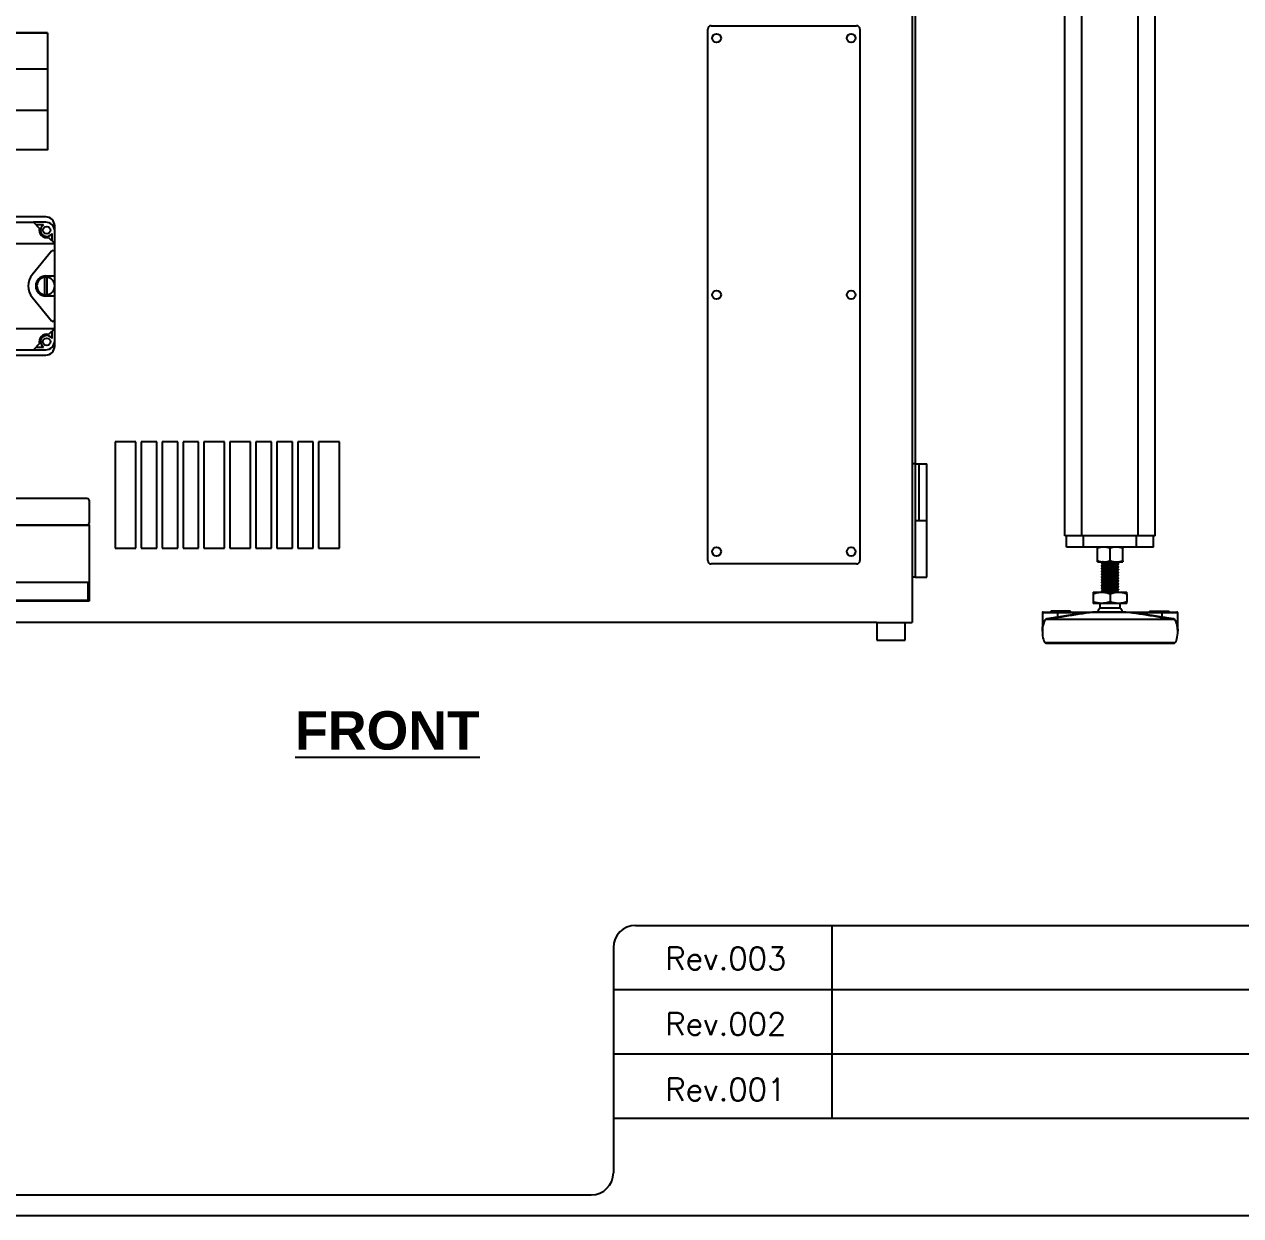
# Model space of a CAD drawing. Header units: inches. Extents: x 0 to 137, y 0 to 88.
# Drawn here: x 26.95 to 53.91, y -0.18 to 26.22 of the extents above; entities that cross this region are included whole.
import ezdxf
from ezdxf.enums import TextEntityAlignment as Align

# ---------------------------------------------------------------- set-up
doc = ezdxf.new("R2010")
doc.units = ezdxf.units.IN
doc.header["$MEASUREMENT"] = 0
doc.styles.add('Fields', font='simplex.shx', dxfattribs={"height": 0.185})
doc.styles.get("Standard").update_dxf_attribs({"font": 'arial.ttf'})
doc.styles.add('Title_Block', font='simplex.shx', dxfattribs={"height": 0.185})

# ---------------------------------------------------------------- blocks, each defined once
blk = doc.blocks.new('RG_Master_Ver_4_2_2')
at = {"color": 3}
for p, q in [((10.12, 1.5631), (34.15, 1.5631)), ((11.2071, 1.5631), (11.2071, 0.496)), ((9.9977, 1.4408), (9.9977, 0.1939)), ((9.9977, 1.2074), (19.5662, 1.2074)), ((9.9977, 0.8517), (19.5662, 0.8517)), ((9.9977, 0.496), (19.5662, 0.496)), ((0.2474, 0.0716), (9.8753, 0.0716))]:
    blk.add_line(p, q, dxfattribs=at)
blk.add_lwpolyline([(0, -0.044), (34.25, -0.044), (34.25, 21.956), (0, 21.956)], close=True, dxfattribs=at)
for centre, start, end in [((10.12, 1.4408), 90, 180), ((9.8753, 0.1939), 270, 360)]:
    blk.add_arc(centre, 0.1224, start, end, dxfattribs=at)
at = {"char_height": 0.125, "attachment_point": 1, "style": 'Title_Block'}
for s, insert in [('\\pxqc;Rev.003', (9.9977, 1.4422)), ('\\pxqc;Rev.002', (9.9977, 1.0797)), ('\\pxqc;Rev.001', (9.9977, 0.7172))]:
    blk.add_mtext_dynamic_manual_height_columns(s, width=1.244981, gutter_width=0.8573, heights=[0], dxfattribs=dict(at, insert=insert))
at = {"style": 'Fields'}
for tag, p in [('DESCRIPTION_3', (13.1158, 1.307)), ('DRN_3', (15.4724, 1.307)), ('CHK_3', (16.5293, 1.307)), ('APP_3', (17.5522, 1.307)), ('DATE_3', (18.8294, 1.307)), ('DRAWING_DESC', (32.2295, 1.2455)), ('CUSTOMER', (28.9966, 1.2135)), ('DESCRIPTION_2', (13.1158, 0.9513)), ('DRN_2', (15.4724, 0.9513)), ('CHK_2', (16.5293, 0.9513)), ('APP_2', (17.5522, 0.9513)), ('DATE_2', (18.8294, 0.9513)), ('SIZE', (30.7145, 0.8944)), ('DRAWING_#', (32.125, 0.8944)), ('REV', (33.5429, 0.8944)), ('DESCRIPTION_1', (13.1158, 0.5956)), ('DRN_1', (15.4724, 0.5956)), ('CHK_1', (16.5293, 0.5956)), ('APP_1', (17.5522, 0.5956)), ('DATE_1', (18.8294, 0.5956)), ('PROJECT_#', (28.9813, 0.5809)), ('DRN_BY', (30.875, 0.5245)), ('CHK_BY', (31.7615, 0.5245)), ('APP_BY', (32.75, 0.5245)), ('SCALE', (33.6518, 0.5245)), ('PROJECT_NAME', (29.021, 0.1759)), ('SHEETNUM', (32.7527, 0.1759)), ('TTL_SHTS', (33.5471, 0.1759))]:
    blk.add_attdef(tag, text='', height=0.125, dxfattribs=at).set_placement(p, align=Align.CENTER)
at = {"style": 'Fields', "flags": 9}
blk.add_attdef('WD_TB', (9.9529, 0.1939), '', height=0.0638, dxfattribs=at)
blk = doc.blocks.new('FANUC_R-30iB_A-Cab_Std_FV')
for p, q in [((588, 510), (588, 12)), ((589.6, 403.5), (589.6, 99.5)), ((472.5, 45), (472.5, 345)), ((474.5, 347), (556.5, 347)), ((558.5, 345), (558.5, 45)), ((99.6, 342.88), (14.6, 342.88)), ((14.6, 342.88), (99.6, 342.88)), ((99.6, 342.88), (99.6, 277)), ((99.6, 322.38), (14.6, 322.38)), ((14.6, 299.25), (99.6, 299.25)), ((14.6, 277), (99.6, 277)), ((98.6, 239), (24.6, 239)), ((31.6, 236), (91.6, 236)), ((98.6, 236), (91.6, 236)), ((91.6, 236), (95.04, 232.56)), ((97.3, 234.5), (93.1, 234.5)), ((103.6, 231), (103.6, 234)), ((100.17, 227.44), (103.6, 224)), ((102.1, 225.5), (102.1, 229.7)), ((103.6, 224), (103.6, 231)), ((19.6, 224), (103.6, 224)), ((103.6, 219), (103.6, 224)), ((101.83, 219.63), (90.89, 206.36)), ((103.6, 205.7), (103.6, 219)), ((98.1, 195.03), (98.1, 204.97)), ((98.6, 205.7), (103.6, 205.7)), ((99.1, 204.97), (99.1, 195.03)), ((103.6, 194.3), (103.6, 205.7)), ((90.89, 193.64), (101.83, 180.37)), ((103.6, 194.3), (98.6, 194.3)), ((103.6, 181), (103.6, 194.3)), ((103.6, 176), (103.6, 181)), ((19.6, 176), (103.6, 176)), ((103.6, 176), (100.17, 172.56)), ((102.1, 170.3), (102.1, 174.5)), ((103.6, 169), (103.6, 176)), ((95.04, 167.44), (91.6, 164)), ((93.1, 165.5), (97.3, 165.5)), ((103.6, 166), (103.6, 169)), ((30.6, 161), (98.6, 161)), ((31.6, 164), (91.6, 164)), ((91.6, 164), (98.6, 164)), ((137.8, 112), (137.8, 52)), ((149.5, 112), (137.8, 112)), ((149.5, 52), (149.5, 112)), ((152.5, 112), (152.5, 52)), ((161.3, 112), (152.5, 112)), ((161.3, 52), (161.3, 112)), ((164.3, 112), (164.3, 52)), ((173.1, 112), (164.3, 112)), ((173.1, 52), (173.1, 112)), ((176.1, 112), (176.1, 52)), ((184.9, 112), (176.1, 112)), ((184.9, 52), (184.9, 112)), ((187.9, 112), (187.9, 52)), ((199.6, 112), (187.9, 112)), ((199.6, 52), (199.6, 112)), ((202.6, 112), (202.6, 52)), ((214.3, 112), (202.6, 112)), ((214.3, 52), (214.3, 112)), ((217.3, 112), (217.3, 52)), ((226.1, 112), (217.3, 112)), ((226.1, 52), (226.1, 112)), ((229.1, 112), (229.1, 52)), ((237.9, 112), (229.1, 112)), ((237.9, 52), (237.9, 112)), ((240.9, 112), (240.9, 52)), ((249.7, 112), (240.9, 112)), ((249.7, 52), (249.7, 112)), ((252.7, 112), (252.7, 52)), ((264.4, 112), (252.7, 112)), ((264.4, 52), (264.4, 112)), ((589.6, 99.5), (588, 99.5)), ((589.6, 99.5), (589.6, 35.5)), ((589.6, 99.5), (591.77, 99.5)), ((591.77, 99.5), (596.2, 99.5)), ((591.77, 99.5), (591.77, 67.5)), ((596.2, 67.5), (596.2, 99.5)), ((122, 80), (-1, 80)), ((123, 79), (123, 66)), ((-2, 65), (123, 65)), ((-2, 65), (123, 65)), ((122, 65), (-1, 65)), ((123, 65), (123, 22)), ((589.6, 67.5), (596.2, 67.5)), ((591.77, 67.5), (596.2, 67.5)), ((596.2, 35.5), (596.2, 67.5)), ((137.8, 52), (149.5, 52)), ((152.5, 52), (161.3, 52)), ((164.3, 52), (173.1, 52)), ((176.1, 52), (184.9, 52)), ((187.9, 52), (199.6, 52)), ((202.6, 52), (214.3, 52)), ((217.3, 52), (226.1, 52)), ((229.1, 52), (237.9, 52)), ((240.9, 52), (249.7, 52)), ((252.7, 52), (264.4, 52)), ((556.5, 43), (474.5, 43)), ((589.6, 35.5), (588, 35.5)), ((589.6, 35.5), (596.2, 35.5)), ((122.5, 32.5), (-1.5, 32.5)), ((117.28, 32.5), (-1.5, 32.5)), ((122.5, 22.5), (122.5, 32.5)), ((123, 22), (-2, 22)), ((-1.5, 22.5), (122.5, 22.5)), ((568, 10), (8.01, 10)), ((568, 10), (586, 10)), ((568, 10), (568, 10)), ((568, 10), (568, 0)), ((584, 0), (584, 10)), ((586, 10), (588, 10)), ((588, 12), (588, 11.6)), ((588, 11.6), (588, 10)), ((568, 0), (584, 0))]:
    blk.add_line(p, q)
for centre, radius in [((477.5, 340), 2.5), ((553.5, 340), 2.5), ((99.1, 231.5), 2.1), ((477.5, 195), 2.5), ((553.5, 195), 2.5), ((99.1, 168.5), 2.1), ((477.5, 50), 2.5), ((553.5, 50), 2.5)]:
    blk.add_circle(centre, radius)
for centre, radius, start, end in [((474.5, 345), 2, 90, 180), ((556.5, 345), 2, 0, 90), ((99.1, 231.5), 3.5, 121.00271, 328.99729), ((98.6, 234), 5, 0, 90), ((98.6, 231), 5, 0, 90), ((99.1, 231.5), 4.2, 165.33642, 284.66358), ((102.6, 219), 1, 0, 140.48753), ((98.6, 200), 10, 140.48756, 219.51244), ((98.6, 200), 5.7, 90, 270), ((98.6, 200), 5, 95.73917, 264.26083), ((98.6, 200), 5, 84.26083, 95.73917), ((98.6, 200), 5, 275.73917, 84.26083), ((98.6, 200), 5, 264.26083, 275.73917), ((102.6, 181), 1, 219.51247, 0), ((99.1, 168.5), 4.2, 75.33642, 194.66358), ((99.1, 168.5), 3.5, 31.00272, 238.99729), ((98.6, 169), 5, 270, 0), ((98.6, 166), 5, 270, 0), ((122, 79), 1, 0, 90), ((122, 66), 1, 270, 0), ((474.5, 45), 2, 180, 270), ((556.5, 45), 2, 270, 0)]:
    blk.add_arc(centre, radius, start, end)
for p in [(99.6, 277), (123, 65)]:
    blk.add_point(p)

msp = doc.modelspace()

# ---------------------------------------------------------------- linework, layer by layer
at = {"color": 7, "linetype": 'Continuous', "lineweight": 25}
for p, q in [((52.0125, 14.8875), (52.0125, 45.3875)), ((50.0125, 14.8875), (50.0125, 43.3875)), ((50.3875, 14.8875), (50.3875, 43.3875)), ((51.6375, 14.8875), (51.6375, 43.3875)), ((52.0125, 14.8875), (50.0125, 14.8875)), ((50.05, 14.6375), (50.05, 14.8875)), ((50.425, 14.6375), (50.425, 14.8875)), ((51.6, 14.6375), (51.6, 14.8875)), ((51.975, 14.6375), (51.975, 14.8875)), ((51.975, 14.6375), (50.05, 14.6375)), ((50.73125, 14.3345), (50.73125, 14.61238)), ((51.0125, 14.3345), (51.0125, 14.61238)), ((51.29375, 14.3345), (51.29375, 14.61238)), ((50.73125, 14.30937), (51.29375, 14.30937)), ((50.825, 14.29375), (50.825, 14.28594)), ((51.15941, 14.28593), (51.15941, 14.29321)), ((51.19309, 14.31276), (51.19933, 14.31638)), ((50.825, 14.23125), (50.825, 14.22344)), ((50.825, 14.16875), (50.825, 14.16094)), ((50.825, 14.10625), (50.825, 14.09844)), ((50.825, 14.04375), (50.825, 14.03594)), ((50.86559, 14.2625), (50.86559, 14.25523)), ((50.86559, 14.2), (50.86559, 14.19273)), ((50.86559, 14.1375), (50.86559, 14.13023)), ((50.86559, 14.075), (50.86559, 14.06773)), ((51.15941, 14.22343), (51.15941, 14.23071)), ((51.15941, 14.16093), (51.15941, 14.16821)), ((51.15941, 14.09843), (51.15941, 14.10571)), ((51.15941, 14.03593), (51.15941, 14.04321)), ((51.2, 14.25469), (51.2, 14.2625)), ((51.2, 14.19219), (51.2, 14.2)), ((51.2, 14.12969), (51.2, 14.1375)), ((51.2, 14.06719), (51.2, 14.075)), ((50.825, 13.98125), (50.825, 13.97344)), ((50.825, 13.91875), (50.825, 13.91094)), ((50.825, 13.85625), (50.825, 13.84844)), ((50.825, 13.79375), (50.825, 13.78594)), ((50.86559, 14.0125), (50.86559, 14.00523)), ((50.86559, 13.95), (50.86559, 13.94273)), ((50.86559, 13.8875), (50.86559, 13.88023)), ((50.86559, 13.825), (50.86559, 13.81773)), ((50.86559, 13.7625), (50.86559, 13.75523)), ((51.15941, 13.97343), (51.15941, 13.98071)), ((51.15941, 13.91093), (51.15941, 13.91821)), ((51.15941, 13.84843), (51.15941, 13.85571)), ((51.15941, 13.78593), (51.15941, 13.79321)), ((51.2, 14.00469), (51.2, 14.0125)), ((51.2, 13.94219), (51.2, 13.95)), ((51.2, 13.87969), (51.2, 13.8875)), ((51.2, 13.81719), (51.2, 13.825)), ((51.2, 13.75469), (51.2, 13.7625)), ((50.6375, 13.6375), (51.3875, 13.6375)), ((50.6375, 13.60401), (50.6375, 13.42099)), ((50.825, 13.73125), (50.825, 13.72344)), ((50.825, 13.66875), (50.825, 13.66094)), ((50.86559, 13.7), (50.86559, 13.69273)), ((51.0125, 13.60401), (51.0125, 13.42099)), ((51.15941, 13.72343), (51.15941, 13.73071)), ((51.15941, 13.66093), (51.15941, 13.66821)), ((51.2, 13.69219), (51.2, 13.7)), ((51.3875, 13.60401), (51.3875, 13.42099)), ((49.7025, 13.2175), (49.7025, 13.1975)), ((50.135, 13.2175), (49.7025, 13.2175)), ((50.135, 13.1975), (50.135, 13.2175)), ((51.3875, 13.3875), (50.6375, 13.3875)), ((50.7875, 13.3875), (50.7875, 13.28593)), ((51.2375, 13.28593), (50.7875, 13.28593)), ((51.2375, 13.28593), (51.2375, 13.3875)), ((51.89, 13.2175), (51.89, 13.1975)), ((51.89, 13.2175), (52.3225, 13.2175)), ((52.3225, 13.1975), (52.3225, 13.2175)), ((49.5125, 13.17875), (49.5125, 12.77345)), ((50.397, 13.17875), (49.5125, 13.17875)), ((49.53125, 13.1975), (50.397, 13.1975)), ((52.41191, 13.0344), (49.61309, 13.0344)), ((49.85625, 13.09104), (49.85625, 13.1975)), ((49.85625, 13.09104), (50.397, 13.17875)), ((49.85625, 13.09104), (49.85936, 13.07257)), ((50.397, 13.17875), (50.397, 13.1975)), ((51.36164, 13.19722), (50.66336, 13.19722)), ((50.66562, 13.1975), (51.35938, 13.1975)), ((51.628, 13.1975), (51.628, 13.17875)), ((51.628, 13.1975), (52.49375, 13.1975)), ((51.628, 13.17875), (52.16875, 13.09104)), ((52.5125, 13.17875), (51.628, 13.17875)), ((52.16564, 13.07257), (52.16875, 13.09104)), ((52.16875, 13.09104), (52.16875, 13.1975)), ((52.5125, 12.77345), (52.5125, 13.17875)), ((52.4375, 12.5125), (49.5875, 12.5125)), ((49.5875, 12.5), (49.5875, 12.5125)), ((52.4375, 12.5), (49.5875, 12.5)), ((50.3, 12.5), (50.3, 12.5125)), ((50.35625, 12.5), (50.35625, 12.5125)), ((51.66875, 12.5125), (51.66875, 12.5)), ((51.725, 12.5), (51.725, 12.5125)), ((52.4375, 12.5), (52.4375, 12.5125))]:
    msp.add_line(p, q, dxfattribs=at)
at = {"color": 7, "linetype": 'Continuous', "lineweight": 25, "flags": 128}
for points in [[(50.7875, 13.28593), (50.74857, 13.23012), (50.73339, 13.1975)], [(49.5125, 12.77333), (49.51395, 12.72244), (49.51822, 12.67351), (49.52515, 12.62841), (49.53448, 12.58889), (49.54584, 12.55645), (49.55881, 12.53235), (49.57287, 12.51751), (49.5875, 12.5125)], [(52.4375, 12.5125), (52.45055, 12.51648), (52.46321, 12.52831), (52.47508, 12.54762), (52.4858, 12.57382), (52.49505, 12.60611), (52.50254, 12.64351), (52.50805, 12.68488), (52.5114, 12.72895), (52.5125, 12.77438)]]:
    msp.add_lwpolyline(points, dxfattribs=at)
at = {"color": 7, "linetype": 'Continuous', "lineweight": 25}
for centre, radius, start, end in [((51.0125, 13.0875), 0.3, 21.510188, 41.409622), ((49.53125, 13.17875), 0.01875, 90, 180), ((50.66563, 13.18828), 0.00922, 90.045198, 104.283264), ((51.35937, 13.18828), 0.00922, 75.716736, 89.954802), ((52.49375, 13.17875), 0.01875, 360, 90)]:
    msp.add_arc(centre, radius, start, end, dxfattribs=at)
for points, knots in [([(50.87188, 14.6375), (50.86854, 14.63747), (50.82105, 14.63712), (50.77452, 14.6243), (50.73125, 14.61238)], [0, 0, 0, 0, 0.070219029, 1, 1, 1, 1]), ([(50.73125, 14.61238), (50.73125, 14.62225), (50.73125, 14.63574), (50.73125, 14.63713), (50.73125, 14.6375)], [0, 0, 0, 0, 0.73136603, 1, 1, 1, 1]), ([(51.0125, 14.61238), (50.98966, 14.6194), (50.94357, 14.63357), (50.89592, 14.63618), (50.87188, 14.6375)], [0, 0, 0, 0, 0.49545796, 1, 1, 1, 1]), ([(51.15313, 14.6375), (51.14979, 14.63747), (51.1023, 14.63712), (51.05577, 14.6243), (51.0125, 14.61238)], [0, 0, 0, 0, 0.07021903, 1, 1, 1, 1]), ([(51.29375, 14.61238), (51.27091, 14.6194), (51.22482, 14.63357), (51.17717, 14.63618), (51.15313, 14.6375)], [0, 0, 0, 0, 0.49545796, 1, 1, 1, 1]), ([(51.29375, 14.6375), (51.29375, 14.63713), (51.29375, 14.63574), (51.29375, 14.62225), (51.29375, 14.61238)], [0, 0, 0, 0, 0.26863397, 1, 1, 1, 1]), ([(50.73125, 14.3345), (50.75409, 14.32747), (50.80018, 14.3133), (50.84783, 14.31069), (50.87188, 14.30937)], [0, 0, 0, 0, 0.49545796, 1, 1, 1, 1]), ([(50.73125, 14.30937), (50.73125, 14.30975), (50.73125, 14.31114), (50.73125, 14.32463), (50.73125, 14.3345)], [0, 0, 0, 0, 0.26863397, 1, 1, 1, 1]), ([(50.82815, 14.28508), (50.82693, 14.28536), (50.82018, 14.28695), (50.83626, 14.28984), (50.87605, 14.29375), (50.93905, 14.29766), (51.01222, 14.30156), (51.08705, 14.30547), (51.12574, 14.30807), (51.14508, 14.30937)], [0, 0, 0, 0, 0.03546982, 0.19622485, 0.35697988, 0.51773491, 0.67848994, 0.83924497, 1, 1, 1, 1]), ([(50.85704, 14.31276), (50.85337, 14.31063), (50.84289, 14.30454), (50.83242, 14.29847), (50.82561, 14.29452)], [0, 0, 0, 0, 0.350382839, 1, 1, 1, 1]), ([(51.15643, 14.29271), (51.15465, 14.29176), (51.15044, 14.2895), (51.1186, 14.28594), (51.07032, 14.28203), (51.01244, 14.27812), (50.95493, 14.27422), (50.90552, 14.27031), (50.87473, 14.26641), (50.86239, 14.26379), (50.8656, 14.2625), (50.8656, 14.2625)], [0, 0, 0, 0, 0.094922238, 0.22420185, 0.353481463, 0.482761075, 0.612040687, 0.741320299, 0.870599912, 0.999879524, 1, 1, 1, 1]), ([(51.1594, 14.28594), (51.15719, 14.28463), (51.15278, 14.28203), (51.11881, 14.27812), (51.07026, 14.27422), (51.01247, 14.27031), (50.95486, 14.26641), (50.90808, 14.26266), (50.87793, 14.2592), (50.86734, 14.25681), (50.86645, 14.25571), (50.86644, 14.2557)], [0, 0, 0, 0, 0.12924227, 0.25854446, 0.38784666, 0.51714885, 0.64645105, 0.77575324, 0.88681448, 0.99892209, 1, 1, 1, 1]), ([(50.87188, 14.30937), (50.87521, 14.3094), (50.9227, 14.30976), (50.96923, 14.32258), (51.0125, 14.3345)], [0, 0, 0, 0, 0.070219029, 1, 1, 1, 1]), ([(51.0125, 14.3345), (51.03534, 14.32747), (51.08143, 14.3133), (51.12908, 14.31069), (51.15313, 14.30937)], [0, 0, 0, 0, 0.49545796, 1, 1, 1, 1]), ([(51.15313, 14.30937), (51.15646, 14.3094), (51.20395, 14.30976), (51.25048, 14.32258), (51.29375, 14.3345)], [0, 0, 0, 0, 0.07021903, 1, 1, 1, 1]), ([(51.15855, 14.29271), (51.16534, 14.29665), (51.1741, 14.30175), (51.18287, 14.30683), (51.18484, 14.30797)], [0, 0, 0, 0, 0.775167, 1, 1, 1, 1]), ([(51.19939, 14.26327), (51.19258, 14.26722), (51.17925, 14.27495), (51.16593, 14.28269), (51.15941, 14.28648)], [0, 0, 0, 0, 0.510534467, 1, 1, 1, 1]), ([(51.29375, 14.3345), (51.29375, 14.32463), (51.29375, 14.31114), (51.29375, 14.30975), (51.29375, 14.30937)], [0, 0, 0, 0, 0.73136603, 1, 1, 1, 1]), ([(50.82815, 14.22258), (50.82693, 14.22286), (50.82018, 14.22445), (50.83626, 14.22734), (50.87606, 14.23125), (50.93899, 14.23516), (51.01245, 14.23906), (51.08622, 14.24297), (51.14818, 14.24687), (51.19155, 14.25078), (51.19718, 14.25339), (51.2, 14.25469)], [0, 0, 0, 0, 0.02684037, 0.14848532, 0.27013028, 0.39177523, 0.51342019, 0.63506514, 0.75671009, 0.87835505, 1, 1, 1, 1]), ([(50.82815, 14.16008), (50.82693, 14.16036), (50.82018, 14.16195), (50.83626, 14.16484), (50.87606, 14.16875), (50.93899, 14.17266), (51.01245, 14.17656), (51.08622, 14.18047), (51.14818, 14.18437), (51.19155, 14.18828), (51.19718, 14.19089), (51.2, 14.19219)], [0, 0, 0, 0, 0.02684037, 0.14848532, 0.27013028, 0.39177523, 0.51342019, 0.63506514, 0.75671009, 0.87835505, 1, 1, 1, 1]), ([(50.82815, 14.09758), (50.82693, 14.09786), (50.82018, 14.09945), (50.83626, 14.10234), (50.87606, 14.10625), (50.93899, 14.11016), (51.01245, 14.11406), (51.08622, 14.11797), (51.14818, 14.12187), (51.19155, 14.12578), (51.19718, 14.12839), (51.2, 14.12969)], [0, 0, 0, 0, 0.02684037, 0.14848532, 0.27013028, 0.39177523, 0.51342019, 0.63506514, 0.75671009, 0.87835505, 1, 1, 1, 1]), ([(50.82815, 14.03508), (50.82693, 14.03536), (50.82018, 14.03695), (50.83626, 14.03984), (50.87606, 14.04375), (50.93899, 14.04766), (51.01245, 14.05156), (51.08622, 14.05547), (51.14818, 14.05937), (51.19155, 14.06328), (51.19718, 14.06589), (51.2, 14.06719)], [0, 0, 0, 0, 0.02684037, 0.14848532, 0.27013028, 0.39177523, 0.51342019, 0.63506514, 0.75671009, 0.87835505, 1, 1, 1, 1]), ([(51.19699, 14.26332), (51.19815, 14.26305), (51.20481, 14.26147), (51.18872, 14.25859), (51.14894, 14.25469), (51.08601, 14.25078), (51.01255, 14.24687), (50.93878, 14.24297), (50.87682, 14.23906), (50.83345, 14.23516), (50.82782, 14.23255), (50.825, 14.23125)], [0, 0, 0, 0, 0.0256695, 0.14746081, 0.26925212, 0.39104343, 0.51283475, 0.63462606, 0.75641737, 0.87820869, 1, 1, 1, 1]), ([(51.19699, 14.20082), (51.19815, 14.20055), (51.20481, 14.19897), (51.18872, 14.19609), (51.14894, 14.19219), (51.08601, 14.18828), (51.01255, 14.18437), (50.93878, 14.18047), (50.87682, 14.17656), (50.83345, 14.17266), (50.82782, 14.17005), (50.825, 14.16875)], [0, 0, 0, 0, 0.0256695, 0.14746081, 0.26925212, 0.39104343, 0.51283475, 0.63462606, 0.75641737, 0.87820869, 1, 1, 1, 1]), ([(51.19699, 14.13832), (51.19815, 14.13805), (51.20481, 14.13647), (51.18872, 14.13359), (51.14894, 14.12969), (51.08601, 14.12578), (51.01255, 14.12187), (50.93878, 14.11797), (50.87682, 14.11406), (50.83345, 14.11016), (50.82782, 14.10755), (50.825, 14.10625)], [0, 0, 0, 0, 0.0256695, 0.14746081, 0.26925212, 0.39104343, 0.51283475, 0.63462606, 0.75641737, 0.87820869, 1, 1, 1, 1]), ([(51.19699, 14.07582), (51.19815, 14.07555), (51.20481, 14.07397), (51.18872, 14.07109), (51.14894, 14.06719), (51.08601, 14.06328), (51.01255, 14.05937), (50.93878, 14.05547), (50.87682, 14.05156), (50.83345, 14.04766), (50.82782, 14.04505), (50.825, 14.04375)], [0, 0, 0, 0, 0.0256695, 0.14746081, 0.26925212, 0.39104343, 0.51283475, 0.63462606, 0.75641737, 0.87820869, 1, 1, 1, 1]), ([(50.86642, 14.25571), (50.85962, 14.25176), (50.84602, 14.24386), (50.83242, 14.23597), (50.82561, 14.23202)], [0, 0, 0, 0, 0.49976801, 1, 1, 1, 1]), ([(50.86642, 14.19321), (50.85962, 14.18926), (50.84602, 14.18136), (50.83242, 14.17347), (50.82561, 14.16952)], [0, 0, 0, 0, 0.49976801, 1, 1, 1, 1]), ([(50.86642, 14.13071), (50.85962, 14.12676), (50.84602, 14.11886), (50.83242, 14.11097), (50.82561, 14.10702)], [0, 0, 0, 0, 0.49976801, 1, 1, 1, 1]), ([(50.86642, 14.06821), (50.85962, 14.06426), (50.84602, 14.05636), (50.83242, 14.04847), (50.82561, 14.04452)], [0, 0, 0, 0, 0.49976801, 1, 1, 1, 1]), ([(50.82567, 14.28513), (50.83247, 14.28118), (50.84578, 14.27346), (50.85909, 14.26574), (50.86559, 14.26196)], [0, 0, 0, 0, 0.51095824, 1, 1, 1, 1]), ([(50.82567, 14.22263), (50.83247, 14.21868), (50.84578, 14.21096), (50.85909, 14.20324), (50.86559, 14.19946)], [0, 0, 0, 0, 0.51095824, 1, 1, 1, 1]), ([(50.82567, 14.16013), (50.83247, 14.15618), (50.84578, 14.14846), (50.85909, 14.14074), (50.86559, 14.13696)], [0, 0, 0, 0, 0.51095824, 1, 1, 1, 1]), ([(50.82567, 14.09763), (50.83247, 14.09368), (50.84578, 14.08596), (50.85909, 14.07824), (50.86559, 14.07446)], [0, 0, 0, 0, 0.51095824, 1, 1, 1, 1]), ([(50.82567, 14.03513), (50.83247, 14.03118), (50.84578, 14.02346), (50.85909, 14.01574), (50.86559, 14.01196)], [0, 0, 0, 0, 0.51095824, 1, 1, 1, 1]), ([(51.15643, 14.23021), (51.15465, 14.22926), (51.15044, 14.227), (51.1186, 14.22344), (51.07032, 14.21953), (51.01244, 14.21562), (50.95493, 14.21172), (50.90552, 14.20781), (50.87473, 14.20391), (50.86239, 14.20129), (50.8656, 14.2), (50.8656, 14.2)], [0, 0, 0, 0, 0.094922238, 0.22420185, 0.353481463, 0.482761075, 0.612040687, 0.741320299, 0.870599912, 0.999879524, 1, 1, 1, 1]), ([(51.15643, 14.16771), (51.15465, 14.16676), (51.15044, 14.1645), (51.1186, 14.16094), (51.07032, 14.15703), (51.01244, 14.15312), (50.95493, 14.14922), (50.90552, 14.14531), (50.87473, 14.14141), (50.86239, 14.13879), (50.8656, 14.1375), (50.8656, 14.1375)], [0, 0, 0, 0, 0.094922238, 0.22420185, 0.353481463, 0.482761075, 0.612040687, 0.741320299, 0.870599912, 0.999879524, 1, 1, 1, 1]), ([(51.15643, 14.10521), (51.15465, 14.10426), (51.15044, 14.102), (51.1186, 14.09844), (51.07032, 14.09453), (51.01244, 14.09062), (50.95493, 14.08672), (50.90552, 14.08281), (50.87473, 14.07891), (50.86239, 14.07629), (50.8656, 14.075), (50.8656, 14.075)], [0, 0, 0, 0, 0.09492224, 0.22420185, 0.35348146, 0.48276107, 0.61204069, 0.7413203, 0.87059991, 0.99987952, 1, 1, 1, 1]), ([(51.15643, 14.04271), (51.15465, 14.04176), (51.15044, 14.0395), (51.1186, 14.03594), (51.07032, 14.03203), (51.01244, 14.02812), (50.95493, 14.02422), (50.90552, 14.02031), (50.87473, 14.01641), (50.86239, 14.01379), (50.8656, 14.0125), (50.8656, 14.0125)], [0, 0, 0, 0, 0.094922238, 0.22420185, 0.353481463, 0.482761075, 0.612040687, 0.741320299, 0.870599912, 0.999879524, 1, 1, 1, 1]), ([(51.1594, 14.22344), (51.15719, 14.22213), (51.15278, 14.21953), (51.11881, 14.21562), (51.07026, 14.21172), (51.01247, 14.20781), (50.95486, 14.20391), (50.90808, 14.20016), (50.87793, 14.1967), (50.86734, 14.19431), (50.86645, 14.19321), (50.86644, 14.1932)], [0, 0, 0, 0, 0.12924227, 0.25854446, 0.38784666, 0.51714885, 0.64645105, 0.77575324, 0.88681448, 0.99892209, 1, 1, 1, 1]), ([(51.1594, 14.16094), (51.15719, 14.15963), (51.15278, 14.15703), (51.11881, 14.15312), (51.07026, 14.14922), (51.01247, 14.14531), (50.95486, 14.14141), (50.90808, 14.13766), (50.87793, 14.1342), (50.86734, 14.13181), (50.86645, 14.13071), (50.86644, 14.1307)], [0, 0, 0, 0, 0.12924227, 0.25854446, 0.38784666, 0.51714885, 0.64645105, 0.77575324, 0.88681448, 0.99892209, 1, 1, 1, 1]), ([(51.1594, 14.09844), (51.15719, 14.09713), (51.15278, 14.09453), (51.11881, 14.09062), (51.07026, 14.08672), (51.01247, 14.08281), (50.95486, 14.07891), (50.90808, 14.07516), (50.87793, 14.0717), (50.86734, 14.06931), (50.86645, 14.06821), (50.86644, 14.0682)], [0, 0, 0, 0, 0.12924227, 0.25854446, 0.38784666, 0.51714885, 0.64645105, 0.77575324, 0.88681448, 0.99892209, 1, 1, 1, 1]), ([(51.1594, 14.03594), (51.15719, 14.03463), (51.15278, 14.03203), (51.11881, 14.02812), (51.07026, 14.02422), (51.01247, 14.02031), (50.95486, 14.01641), (50.90808, 14.01266), (50.87793, 14.0092), (50.86734, 14.00681), (50.86645, 14.00571), (50.86644, 14.0057)], [0, 0, 0, 0, 0.12924227, 0.25854446, 0.38784666, 0.51714885, 0.64645105, 0.77575324, 0.88681448, 0.99892209, 1, 1, 1, 1]), ([(51.15855, 14.23021), (51.16534, 14.23415), (51.17893, 14.24205), (51.19253, 14.24993), (51.19933, 14.25388)], [0, 0, 0, 0, 0.49979753, 1, 1, 1, 1]), ([(51.15855, 14.16771), (51.16534, 14.17165), (51.17893, 14.17955), (51.19253, 14.18743), (51.19933, 14.19138)], [0, 0, 0, 0, 0.49979753, 1, 1, 1, 1]), ([(51.15855, 14.10521), (51.16534, 14.10915), (51.17893, 14.11705), (51.19253, 14.12493), (51.19933, 14.12888)], [0, 0, 0, 0, 0.49979753, 1, 1, 1, 1]), ([(51.15855, 14.04271), (51.16534, 14.04665), (51.17893, 14.05455), (51.19253, 14.06243), (51.19933, 14.06638)], [0, 0, 0, 0, 0.49979753, 1, 1, 1, 1]), ([(51.19939, 14.20077), (51.19258, 14.20472), (51.17925, 14.21245), (51.16593, 14.22019), (51.15941, 14.22398)], [0, 0, 0, 0, 0.510534467, 1, 1, 1, 1]), ([(51.19939, 14.13827), (51.19258, 14.14222), (51.17925, 14.14995), (51.16593, 14.15769), (51.15941, 14.16148)], [0, 0, 0, 0, 0.51053447, 1, 1, 1, 1]), ([(51.19939, 14.07577), (51.19258, 14.07972), (51.17925, 14.08745), (51.16593, 14.09519), (51.15941, 14.09898)], [0, 0, 0, 0, 0.51053447, 1, 1, 1, 1]), ([(51.19939, 14.01327), (51.19258, 14.01722), (51.17925, 14.02495), (51.16593, 14.03269), (51.15941, 14.03648)], [0, 0, 0, 0, 0.510534467, 1, 1, 1, 1]), ([(50.82815, 13.97258), (50.82693, 13.97286), (50.82018, 13.97445), (50.83626, 13.97734), (50.87606, 13.98125), (50.93899, 13.98516), (51.01245, 13.98906), (51.08622, 13.99297), (51.14818, 13.99687), (51.19155, 14.00078), (51.19718, 14.00339), (51.2, 14.00469)], [0, 0, 0, 0, 0.026840371, 0.148485324, 0.270130278, 0.391775232, 0.513420185, 0.635065139, 0.756710093, 0.878355046, 1, 1, 1, 1]), ([(50.82815, 13.91008), (50.82693, 13.91036), (50.82018, 13.91195), (50.83626, 13.91484), (50.87606, 13.91875), (50.93899, 13.92266), (51.01245, 13.92656), (51.08622, 13.93047), (51.14818, 13.93437), (51.19155, 13.93828), (51.19718, 13.94089), (51.2, 13.94219)], [0, 0, 0, 0, 0.026840371, 0.148485324, 0.270130278, 0.391775232, 0.513420185, 0.635065139, 0.756710093, 0.878355046, 1, 1, 1, 1]), ([(50.82815, 13.84758), (50.82693, 13.84786), (50.82018, 13.84945), (50.83626, 13.85234), (50.87606, 13.85625), (50.93899, 13.86016), (51.01245, 13.86406), (51.08622, 13.86797), (51.14818, 13.87187), (51.19155, 13.87578), (51.19718, 13.87839), (51.2, 13.87969)], [0, 0, 0, 0, 0.02684037, 0.14848532, 0.27013028, 0.39177523, 0.51342019, 0.63506514, 0.75671009, 0.87835505, 1, 1, 1, 1]), ([(50.82815, 13.78508), (50.82693, 13.78536), (50.82018, 13.78695), (50.83626, 13.78984), (50.87606, 13.79375), (50.93899, 13.79766), (51.01245, 13.80156), (51.08622, 13.80547), (51.14818, 13.80937), (51.19155, 13.81328), (51.19718, 13.81589), (51.2, 13.81719)], [0, 0, 0, 0, 0.02684037, 0.14848532, 0.27013028, 0.39177523, 0.51342019, 0.63506514, 0.75671009, 0.87835505, 1, 1, 1, 1]), ([(50.82815, 13.72258), (50.82693, 13.72286), (50.82018, 13.72445), (50.83626, 13.72734), (50.87606, 13.73125), (50.93899, 13.73516), (51.01245, 13.73906), (51.08622, 13.74297), (51.14818, 13.74687), (51.19155, 13.75078), (51.19718, 13.75339), (51.2, 13.75469)], [0, 0, 0, 0, 0.02684037, 0.14848532, 0.27013028, 0.39177523, 0.51342019, 0.63506514, 0.75671009, 0.87835505, 1, 1, 1, 1]), ([(51.19699, 14.01332), (51.19815, 14.01305), (51.20481, 14.01147), (51.18872, 14.00859), (51.14894, 14.00469), (51.08601, 14.00078), (51.01255, 13.99687), (50.93878, 13.99297), (50.87682, 13.98906), (50.83345, 13.98516), (50.82782, 13.98255), (50.825, 13.98125)], [0, 0, 0, 0, 0.0256695, 0.14746081, 0.26925212, 0.39104343, 0.51283475, 0.63462606, 0.75641737, 0.87820869, 1, 1, 1, 1]), ([(51.19699, 13.95082), (51.19815, 13.95055), (51.20481, 13.94897), (51.18872, 13.94609), (51.14894, 13.94219), (51.08601, 13.93828), (51.01255, 13.93437), (50.93878, 13.93047), (50.87682, 13.92656), (50.83345, 13.92266), (50.82782, 13.92005), (50.825, 13.91875)], [0, 0, 0, 0, 0.0256695, 0.14746081, 0.26925212, 0.39104343, 0.51283475, 0.63462606, 0.75641737, 0.87820869, 1, 1, 1, 1]), ([(51.19699, 13.88832), (51.19815, 13.88805), (51.20481, 13.88647), (51.18872, 13.88359), (51.14894, 13.87969), (51.08601, 13.87578), (51.01255, 13.87187), (50.93878, 13.86797), (50.87682, 13.86406), (50.83345, 13.86016), (50.82782, 13.85755), (50.825, 13.85625)], [0, 0, 0, 0, 0.0256695, 0.14746081, 0.26925212, 0.39104343, 0.51283475, 0.63462606, 0.75641737, 0.87820869, 1, 1, 1, 1]), ([(51.19699, 13.82582), (51.19815, 13.82555), (51.20481, 13.82397), (51.18872, 13.82109), (51.14894, 13.81719), (51.08601, 13.81328), (51.01255, 13.80937), (50.93878, 13.80547), (50.87682, 13.80156), (50.83345, 13.79766), (50.82782, 13.79505), (50.825, 13.79375)], [0, 0, 0, 0, 0.0256695, 0.14746081, 0.26925212, 0.39104343, 0.51283475, 0.63462606, 0.75641737, 0.87820869, 1, 1, 1, 1]), ([(51.19699, 13.76332), (51.19815, 13.76305), (51.20481, 13.76147), (51.18872, 13.75859), (51.14894, 13.75469), (51.08601, 13.75078), (51.01255, 13.74687), (50.93878, 13.74297), (50.87682, 13.73906), (50.83345, 13.73516), (50.82782, 13.73255), (50.825, 13.73125)], [0, 0, 0, 0, 0.0256695, 0.14746081, 0.26925212, 0.39104343, 0.51283475, 0.63462606, 0.75641737, 0.87820869, 1, 1, 1, 1]), ([(50.86642, 14.00571), (50.85962, 14.00176), (50.84602, 13.99386), (50.83242, 13.98597), (50.82561, 13.98202)], [0, 0, 0, 0, 0.49976801, 1, 1, 1, 1]), ([(50.86642, 13.94321), (50.85962, 13.93926), (50.84602, 13.93136), (50.83242, 13.92347), (50.82561, 13.91952)], [0, 0, 0, 0, 0.49976801, 1, 1, 1, 1]), ([(50.86642, 13.88071), (50.85962, 13.87676), (50.84602, 13.86886), (50.83242, 13.86097), (50.82561, 13.85702)], [0, 0, 0, 0, 0.49976801, 1, 1, 1, 1]), ([(50.86642, 13.81821), (50.85962, 13.81426), (50.84602, 13.80636), (50.83242, 13.79847), (50.82561, 13.79452)], [0, 0, 0, 0, 0.49976801, 1, 1, 1, 1]), ([(50.86642, 13.75571), (50.85962, 13.75176), (50.84602, 13.74386), (50.83242, 13.73597), (50.82561, 13.73202)], [0, 0, 0, 0, 0.49976801, 1, 1, 1, 1]), ([(50.82567, 13.97263), (50.83247, 13.96868), (50.84578, 13.96096), (50.85909, 13.95324), (50.86559, 13.94946)], [0, 0, 0, 0, 0.51095824, 1, 1, 1, 1]), ([(50.82567, 13.91013), (50.83247, 13.90618), (50.84578, 13.89846), (50.85909, 13.89074), (50.86559, 13.88696)], [0, 0, 0, 0, 0.51095824, 1, 1, 1, 1]), ([(50.82567, 13.84763), (50.83247, 13.84368), (50.84578, 13.83596), (50.85909, 13.82824), (50.86559, 13.82446)], [0, 0, 0, 0, 0.51095824, 1, 1, 1, 1]), ([(50.82567, 13.78513), (50.83247, 13.78118), (50.84578, 13.77346), (50.85909, 13.76574), (50.86559, 13.76196)], [0, 0, 0, 0, 0.51095824, 1, 1, 1, 1]), ([(51.15643, 13.98021), (51.15465, 13.97926), (51.15044, 13.977), (51.1186, 13.97344), (51.07032, 13.96953), (51.01244, 13.96562), (50.95493, 13.96172), (50.90552, 13.95781), (50.87473, 13.95391), (50.86239, 13.95129), (50.8656, 13.95), (50.8656, 13.95)], [0, 0, 0, 0, 0.094922238, 0.22420185, 0.353481463, 0.482761075, 0.612040687, 0.741320299, 0.870599912, 0.999879524, 1, 1, 1, 1]), ([(51.15643, 13.91771), (51.15465, 13.91676), (51.15044, 13.9145), (51.1186, 13.91094), (51.07032, 13.90703), (51.01244, 13.90312), (50.95493, 13.89922), (50.90552, 13.89531), (50.87473, 13.89141), (50.86239, 13.88879), (50.8656, 13.8875), (50.8656, 13.8875)], [0, 0, 0, 0, 0.094922238, 0.22420185, 0.353481463, 0.482761075, 0.612040687, 0.741320299, 0.870599912, 0.999879524, 1, 1, 1, 1]), ([(51.15643, 13.85521), (51.15465, 13.85426), (51.15044, 13.852), (51.1186, 13.84844), (51.07032, 13.84453), (51.01244, 13.84062), (50.95493, 13.83672), (50.90552, 13.83281), (50.87473, 13.82891), (50.86239, 13.82629), (50.8656, 13.825), (50.8656, 13.825)], [0, 0, 0, 0, 0.094922238, 0.22420185, 0.353481463, 0.482761075, 0.612040687, 0.741320299, 0.870599912, 0.999879524, 1, 1, 1, 1]), ([(51.15643, 13.79271), (51.15465, 13.79176), (51.15044, 13.7895), (51.1186, 13.78594), (51.07032, 13.78203), (51.01244, 13.77812), (50.95493, 13.77422), (50.90552, 13.77031), (50.87473, 13.76641), (50.86239, 13.76379), (50.8656, 13.7625), (50.8656, 13.7625)], [0, 0, 0, 0, 0.09492224, 0.22420185, 0.35348146, 0.48276107, 0.61204069, 0.7413203, 0.87059991, 0.99987952, 1, 1, 1, 1]), ([(51.1594, 13.97344), (51.15719, 13.97213), (51.15278, 13.96953), (51.11881, 13.96562), (51.07026, 13.96172), (51.01247, 13.95781), (50.95486, 13.95391), (50.90808, 13.95016), (50.87793, 13.9467), (50.86734, 13.94431), (50.86645, 13.94321), (50.86644, 13.9432)], [0, 0, 0, 0, 0.12924227, 0.25854446, 0.38784666, 0.51714885, 0.64645105, 0.77575324, 0.88681448, 0.99892209, 1, 1, 1, 1]), ([(51.1594, 13.91094), (51.15719, 13.90963), (51.15278, 13.90703), (51.11881, 13.90312), (51.07026, 13.89922), (51.01247, 13.89531), (50.95486, 13.89141), (50.90808, 13.88766), (50.87793, 13.8842), (50.86734, 13.88181), (50.86645, 13.88071), (50.86644, 13.8807)], [0, 0, 0, 0, 0.12924227, 0.25854446, 0.38784666, 0.51714885, 0.64645105, 0.77575324, 0.88681448, 0.99892209, 1, 1, 1, 1]), ([(51.1594, 13.84844), (51.15719, 13.84713), (51.15278, 13.84453), (51.11881, 13.84062), (51.07026, 13.83672), (51.01247, 13.83281), (50.95486, 13.82891), (50.90808, 13.82516), (50.87793, 13.8217), (50.86734, 13.81931), (50.86645, 13.81821), (50.86644, 13.8182)], [0, 0, 0, 0, 0.12924227, 0.25854446, 0.38784666, 0.51714885, 0.64645105, 0.77575324, 0.88681448, 0.99892209, 1, 1, 1, 1]), ([(51.1594, 13.78594), (51.15719, 13.78463), (51.15278, 13.78203), (51.11881, 13.77812), (51.07026, 13.77422), (51.01247, 13.77031), (50.95486, 13.76641), (50.90808, 13.76266), (50.87793, 13.7592), (50.86734, 13.75681), (50.86645, 13.75571), (50.86644, 13.7557)], [0, 0, 0, 0, 0.12924227, 0.25854446, 0.38784666, 0.51714885, 0.64645105, 0.77575324, 0.88681448, 0.99892209, 1, 1, 1, 1]), ([(51.15855, 13.98021), (51.16534, 13.98415), (51.17893, 13.99205), (51.19253, 13.99993), (51.19933, 14.00388)], [0, 0, 0, 0, 0.49979753, 1, 1, 1, 1]), ([(51.15855, 13.91771), (51.16534, 13.92165), (51.17893, 13.92955), (51.19253, 13.93743), (51.19933, 13.94138)], [0, 0, 0, 0, 0.49979753, 1, 1, 1, 1]), ([(51.15855, 13.85521), (51.16534, 13.85915), (51.17893, 13.86705), (51.19253, 13.87493), (51.19933, 13.87888)], [0, 0, 0, 0, 0.49979753, 1, 1, 1, 1]), ([(51.15855, 13.79271), (51.16534, 13.79665), (51.17893, 13.80455), (51.19253, 13.81243), (51.19933, 13.81638)], [0, 0, 0, 0, 0.49979753, 1, 1, 1, 1]), ([(51.15855, 13.73021), (51.16534, 13.73415), (51.17893, 13.74205), (51.19253, 13.74993), (51.19933, 13.75388)], [0, 0, 0, 0, 0.49979753, 1, 1, 1, 1]), ([(51.19939, 13.95077), (51.19258, 13.95472), (51.17925, 13.96245), (51.16593, 13.97019), (51.15941, 13.97398)], [0, 0, 0, 0, 0.51053447, 1, 1, 1, 1]), ([(51.19939, 13.88827), (51.19258, 13.89222), (51.17925, 13.89995), (51.16593, 13.90769), (51.15941, 13.91148)], [0, 0, 0, 0, 0.51053447, 1, 1, 1, 1]), ([(51.19939, 13.82577), (51.19258, 13.82972), (51.17925, 13.83745), (51.16593, 13.84519), (51.15941, 13.84898)], [0, 0, 0, 0, 0.51053447, 1, 1, 1, 1]), ([(51.19939, 13.76327), (51.19258, 13.76722), (51.17925, 13.77495), (51.16593, 13.78269), (51.15941, 13.78648)], [0, 0, 0, 0, 0.51053447, 1, 1, 1, 1]), ([(50.6375, 13.60401), (50.66795, 13.61337), (50.72941, 13.63226), (50.79294, 13.63574), (50.825, 13.6375)], [0, 0, 0, 0, 0.49545796, 1, 1, 1, 1]), ([(50.6375, 13.6375), (50.6375, 13.637), (50.6375, 13.63515), (50.6375, 13.61716), (50.6375, 13.60401)], [0, 0, 0, 0, 0.26863361, 1, 1, 1, 1]), ([(50.82815, 13.66008), (50.82693, 13.66036), (50.82018, 13.66195), (50.83626, 13.66484), (50.87606, 13.66875), (50.93899, 13.67266), (51.01245, 13.67656), (51.08622, 13.68047), (51.14818, 13.68437), (51.19155, 13.68828), (51.19718, 13.69089), (51.2, 13.69219)], [0, 0, 0, 0, 0.02684037, 0.14848532, 0.27013028, 0.39177523, 0.51342019, 0.63506514, 0.75671009, 0.87835505, 1, 1, 1, 1]), ([(51.19699, 13.70082), (51.19815, 13.70055), (51.20481, 13.69897), (51.18872, 13.69609), (51.14894, 13.69219), (51.08601, 13.68828), (51.01255, 13.68437), (50.93878, 13.68047), (50.87682, 13.67656), (50.83345, 13.67266), (50.82782, 13.67005), (50.825, 13.66875)], [0, 0, 0, 0, 0.0256695, 0.14746081, 0.26925212, 0.39104343, 0.51283475, 0.63462606, 0.75641737, 0.87820869, 1, 1, 1, 1]), ([(50.825, 13.6375), (50.82944, 13.63746), (50.8631, 13.63716), (50.92656, 13.62984), (50.98368, 13.61267), (51.0125, 13.60401)], [0, 0, 0, 0, 0.07009191, 0.5307854, 1, 1, 1, 1]), ([(50.86642, 13.69321), (50.85962, 13.68926), (50.84602, 13.68136), (50.83242, 13.67347), (50.82561, 13.66952)], [0, 0, 0, 0, 0.49976801, 1, 1, 1, 1]), ([(50.82567, 13.72263), (50.83247, 13.71868), (50.84578, 13.71096), (50.85909, 13.70324), (50.86559, 13.69946)], [0, 0, 0, 0, 0.51095824, 1, 1, 1, 1]), ([(50.82567, 13.66013), (50.83247, 13.65618), (50.84607, 13.6483), (50.85966, 13.6404), (50.86645, 13.63646)], [0, 0, 0, 0, 0.50020247, 1, 1, 1, 1]), ([(51.15643, 13.73021), (51.15465, 13.72926), (51.15044, 13.727), (51.1186, 13.72344), (51.07032, 13.71953), (51.01244, 13.71562), (50.95493, 13.71172), (50.90552, 13.70781), (50.87473, 13.70391), (50.86239, 13.70129), (50.8656, 13.7), (50.8656, 13.7)], [0, 0, 0, 0, 0.09492224, 0.22420185, 0.35348146, 0.48276107, 0.61204069, 0.7413203, 0.87059991, 0.99987952, 1, 1, 1, 1]), ([(51.15643, 13.66771), (51.15465, 13.66676), (51.15044, 13.6645), (51.11861, 13.66094), (51.0703, 13.65703), (51.01249, 13.65313), (50.95475, 13.64922), (50.90619, 13.64531), (50.87222, 13.64141), (50.8678, 13.6388), (50.86559, 13.6375)], [0, 0, 0, 0, 0.094933675, 0.224228864, 0.353524054, 0.482819243, 0.612114432, 0.741409621, 0.870704811, 1, 1, 1, 1]), ([(51.1594, 13.72344), (51.15719, 13.72213), (51.15278, 13.71953), (51.11881, 13.71562), (51.07026, 13.71172), (51.01247, 13.70781), (50.95486, 13.70391), (50.90808, 13.70016), (50.87793, 13.6967), (50.86734, 13.69431), (50.86645, 13.69321), (50.86644, 13.6932)], [0, 0, 0, 0, 0.12924227, 0.25854446, 0.38784666, 0.51714885, 0.64645105, 0.77575324, 0.88681448, 0.99892209, 1, 1, 1, 1]), ([(51.1594, 13.66094), (51.15719, 13.65963), (51.15277, 13.65703), (51.11882, 13.65313), (51.0702, 13.64922), (51.01267, 13.64531), (50.9541, 13.64141), (50.92378, 13.6388), (50.90862, 13.6375)], [0, 0, 0, 0, 0.16660229, 0.33328183, 0.49996137, 0.66664092, 0.83332046, 1, 1, 1, 1]), ([(51.0125, 13.60401), (51.04295, 13.61337), (51.10441, 13.63226), (51.16794, 13.63574), (51.2, 13.6375)], [0, 0, 0, 0, 0.49545796, 1, 1, 1, 1]), ([(51.15855, 13.66771), (51.16534, 13.67165), (51.17893, 13.67955), (51.19253, 13.68743), (51.19933, 13.69138)], [0, 0, 0, 0, 0.49979753, 1, 1, 1, 1]), ([(51.19939, 13.70077), (51.19258, 13.70472), (51.17925, 13.71245), (51.16593, 13.72019), (51.15941, 13.72398)], [0, 0, 0, 0, 0.51053447, 1, 1, 1, 1]), ([(51.19939, 13.63827), (51.19258, 13.64222), (51.17925, 13.64995), (51.16593, 13.65769), (51.15941, 13.66148)], [0, 0, 0, 0, 0.51053447, 1, 1, 1, 1]), ([(51.2, 13.6375), (51.20444, 13.63746), (51.2381, 13.63716), (51.30156, 13.62984), (51.35868, 13.61267), (51.3875, 13.60401)], [0, 0, 0, 0, 0.07009191, 0.5307854, 1, 1, 1, 1]), ([(51.3875, 13.60401), (51.3875, 13.61716), (51.3875, 13.63515), (51.3875, 13.637), (51.3875, 13.6375)], [0, 0, 0, 0, 0.73136639, 1, 1, 1, 1]), ([(50.825, 13.3875), (50.82056, 13.38754), (50.7869, 13.38784), (50.72344, 13.39516), (50.66632, 13.41233), (50.6375, 13.42099)], [0, 0, 0, 0, 0.07009191, 0.5307854, 1, 1, 1, 1]), ([(50.6375, 13.42099), (50.6375, 13.40784), (50.6375, 13.38985), (50.6375, 13.388), (50.6375, 13.3875)], [0, 0, 0, 0, 0.73136639, 1, 1, 1, 1]), ([(51.0125, 13.42099), (50.98205, 13.41163), (50.92059, 13.39274), (50.85706, 13.38926), (50.825, 13.3875)], [0, 0, 0, 0, 0.49545796, 1, 1, 1, 1]), ([(51.2, 13.3875), (51.19556, 13.38754), (51.1619, 13.38784), (51.09844, 13.39516), (51.04132, 13.41233), (51.0125, 13.42099)], [0, 0, 0, 0, 0.07009191, 0.5307854, 1, 1, 1, 1]), ([(51.3875, 13.42099), (51.35705, 13.41163), (51.29559, 13.39274), (51.23206, 13.38926), (51.2, 13.3875)], [0, 0, 0, 0, 0.49545796, 1, 1, 1, 1]), ([(51.3875, 13.3875), (51.3875, 13.388), (51.3875, 13.38985), (51.3875, 13.40784), (51.3875, 13.42099)], [0, 0, 0, 0, 0.26863361, 1, 1, 1, 1]), ([(49.5125, 12.77345), (49.5125, 12.77378), (49.5125, 12.78041), (49.51298, 12.81434), (49.51839, 12.88008), (49.5366, 12.96196), (49.56576, 13.02105), (49.59681, 13.04836), (49.61534, 13.05166), (49.62346, 13.0531)], [0, 0, 0, 0, 0.00294829, 0.0587031, 0.30031293, 0.58683106, 0.81015343, 0.91682094, 1, 1, 1, 1]), ([(49.61309, 13.0344), (49.6071, 13.03373), (49.59389, 13.03227), (49.56825, 13.01332), (49.55206, 12.98485), (49.53201, 12.9354), (49.51796, 12.87461), (49.51285, 12.8104), (49.5125, 12.77845), (49.5125, 12.77377), (49.5125, 12.77345)], [0, 0, 0, 0, 0.08441901, 0.18616157, 0.38087107, 0.40719903, 0.70767205, 0.95721417, 0.99704377, 1, 1, 1, 1]), ([(49.61341, 13.03456), (49.61328, 13.03453), (49.61299, 13.03447), (49.61285, 13.03441), (49.613, 13.0344), (49.61309, 13.0344)], [0, 0, 0, 0, 0.19719182, 0.46341644, 1, 1, 1, 1]), ([(49.85936, 13.07257), (49.81839, 13.06588), (49.73647, 13.05248), (49.6559, 13.04065), (49.61926, 13.0354), (49.61341, 13.03456)], [0, 0, 0, 0, 0.45669421, 0.91325787, 1, 1, 1, 1]), ([(49.62346, 13.0531), (49.62346, 13.0529), (49.62349, 13.05239), (49.62351, 13.04979), (49.62296, 13.04532), (49.62079, 13.04003), (49.61752, 13.03605), (49.61478, 13.03506), (49.61341, 13.03456)], [0, 0, 0, 0, 0.02266275, 0.05762866, 0.29343449, 0.52903639, 0.76451595, 1, 1, 1, 1]), ([(49.62346, 13.0531), (49.62884, 13.05392), (49.66346, 13.05915), (49.73967, 13.07094), (49.81739, 13.08434), (49.85625, 13.09104)], [0, 0, 0, 0, 0.08424038, 0.54208851, 1, 1, 1, 1]), ([(50.66336, 13.19722), (50.65095, 13.19566), (50.58894, 13.18789), (50.32037, 13.14994), (50.06521, 13.10712), (49.85936, 13.07257)], [0, 0, 0, 0, 0.04608894, 0.23045168, 1, 1, 1, 1]), ([(50.397, 13.1975), (50.42208, 13.1975), (50.49887, 13.1975), (50.58597, 13.1975), (50.6535, 13.1975), (50.66463, 13.1975), (50.66562, 13.1975)], [0, 0, 0, 0, 0.27550623, 0.84348138, 0.9860107, 1, 1, 1, 1]), ([(50.397, 13.17875), (50.42171, 13.18059), (50.49726, 13.18621), (50.58695, 13.19246), (50.65016, 13.19639), (50.66336, 13.19722)], [0, 0, 0, 0, 0.27774617, 0.84920225, 1, 1, 1, 1]), ([(51.35938, 13.1975), (51.36014, 13.1975), (51.36411, 13.1975), (51.37705, 13.1975), (51.40508, 13.1975), (51.45946, 13.1975), (51.53636, 13.1975), (51.59715, 13.1975), (51.628, 13.1975)], [0, 0, 0, 0, 0.01088494, 0.0569863, 0.15033784, 0.3310228, 0.66049966, 1, 1, 1, 1]), ([(52.16564, 13.07257), (52.15332, 13.07465), (52.09168, 13.085), (51.82422, 13.12996), (51.56819, 13.16718), (51.36164, 13.19722)], [0, 0, 0, 0, 0.04609026, 0.2304514, 1, 1, 1, 1]), ([(51.36164, 13.19722), (51.36241, 13.19717), (51.36674, 13.1969), (51.37952, 13.19611), (51.40741, 13.19435), (51.46126, 13.1908), (51.5374, 13.18548), (51.59749, 13.18102), (51.628, 13.17875)], [0, 0, 0, 0, 0.00927033, 0.05260366, 0.14463604, 0.32565439, 0.65759887, 1, 1, 1, 1]), ([(52.41159, 13.03456), (52.40574, 13.0354), (52.3691, 13.04065), (52.28853, 13.05248), (52.20661, 13.06588), (52.16564, 13.07257)], [0, 0, 0, 0, 0.08674213, 0.54330579, 1, 1, 1, 1]), ([(52.16875, 13.09104), (52.20761, 13.08434), (52.28533, 13.07094), (52.36154, 13.05915), (52.39616, 13.05392), (52.40154, 13.0531)], [0, 0, 0, 0, 0.45791149, 0.91575962, 1, 1, 1, 1]), ([(52.41159, 13.03456), (52.41022, 13.03506), (52.40748, 13.03605), (52.40421, 13.04003), (52.40204, 13.04532), (52.40149, 13.04979), (52.40151, 13.05239), (52.40154, 13.0529), (52.40154, 13.0531)], [0, 0, 0, 0, 0.23548405, 0.47096361, 0.70656551, 0.94237134, 0.97733725, 1, 1, 1, 1]), ([(52.40154, 13.0531), (52.40618, 13.05255), (52.42196, 13.05066), (52.45039, 13.03168), (52.47036, 12.99891), (52.4896, 12.95153), (52.5048, 12.89066), (52.5106, 12.83472), (52.51228, 12.79413), (52.5125, 12.78382), (52.5125, 12.77378), (52.5125, 12.77345)], [0, 0, 0, 0, 0.04693921, 0.15968076, 0.34385523, 0.41323924, 0.6372755, 0.90881539, 0.91112515, 0.99705258, 1, 1, 1, 1]), ([(52.41191, 13.0344), (52.41198, 13.0344), (52.41212, 13.0344), (52.41208, 13.03445), (52.41179, 13.03452), (52.41163, 13.03455), (52.41159, 13.03456)], [0, 0, 0, 0, 0.38360554, 0.77073913, 0.94774602, 1, 1, 1, 1]), ([(52.5125, 12.77345), (52.5125, 12.77377), (52.5125, 12.78263), (52.51168, 12.82275), (52.50486, 12.88688), (52.48896, 12.94691), (52.47581, 12.97731), (52.46441, 12.99937), (52.44797, 13.02187), (52.42671, 13.03335), (52.4155, 13.03414), (52.41191, 13.0344)], [0, 0, 0, 0, 0.002955084, 0.081025842, 0.367051764, 0.592711785, 0.662084357, 0.691958061, 0.842937331, 0.949664142, 1, 1, 1, 1])]:
    msp.add_open_spline(points, degree=3, knots=knots, dxfattribs=at)
msp.add_open_spline([(51.0125, 14.30937), (50.98793, 14.30807), (50.93879, 14.30547), (50.87681, 14.30156), (50.83346, 14.29766), (50.82782, 14.29505), (50.825, 14.29375)], degree=3, dxfattribs=at)

# ---------------------------------------------------------------- block references
for name, p, xscale, yscale, zscale in [('RG_Master_Ver_4_2_2', (0, 0), 4.00170457579782, 4.00170457579782, 4.00170457579782), ('FANUC_R-30iB_A-Cab_Std_FV', (23.56182, 12.57502), 0.03922915584590832, 0.03922915584590832, 0.03922915584590832)]:
    msp.add_blockref(name, p, dxfattribs=dict(xscale=xscale, yscale=yscale, zscale=zscale))

# ---------------------------------------------------------------- texts
at = {"insert": (17.5, 11), "char_height": 0.85, "attachment_point": 1}
msp.add_mtext_dynamic_manual_height_columns('\\pxqc;{\\fArial|b1|i0|c0|p34;\\LFRONT}', width=35, gutter_width=1, heights=[0], dxfattribs=at)

doc.saveas('drawing.dxf')
